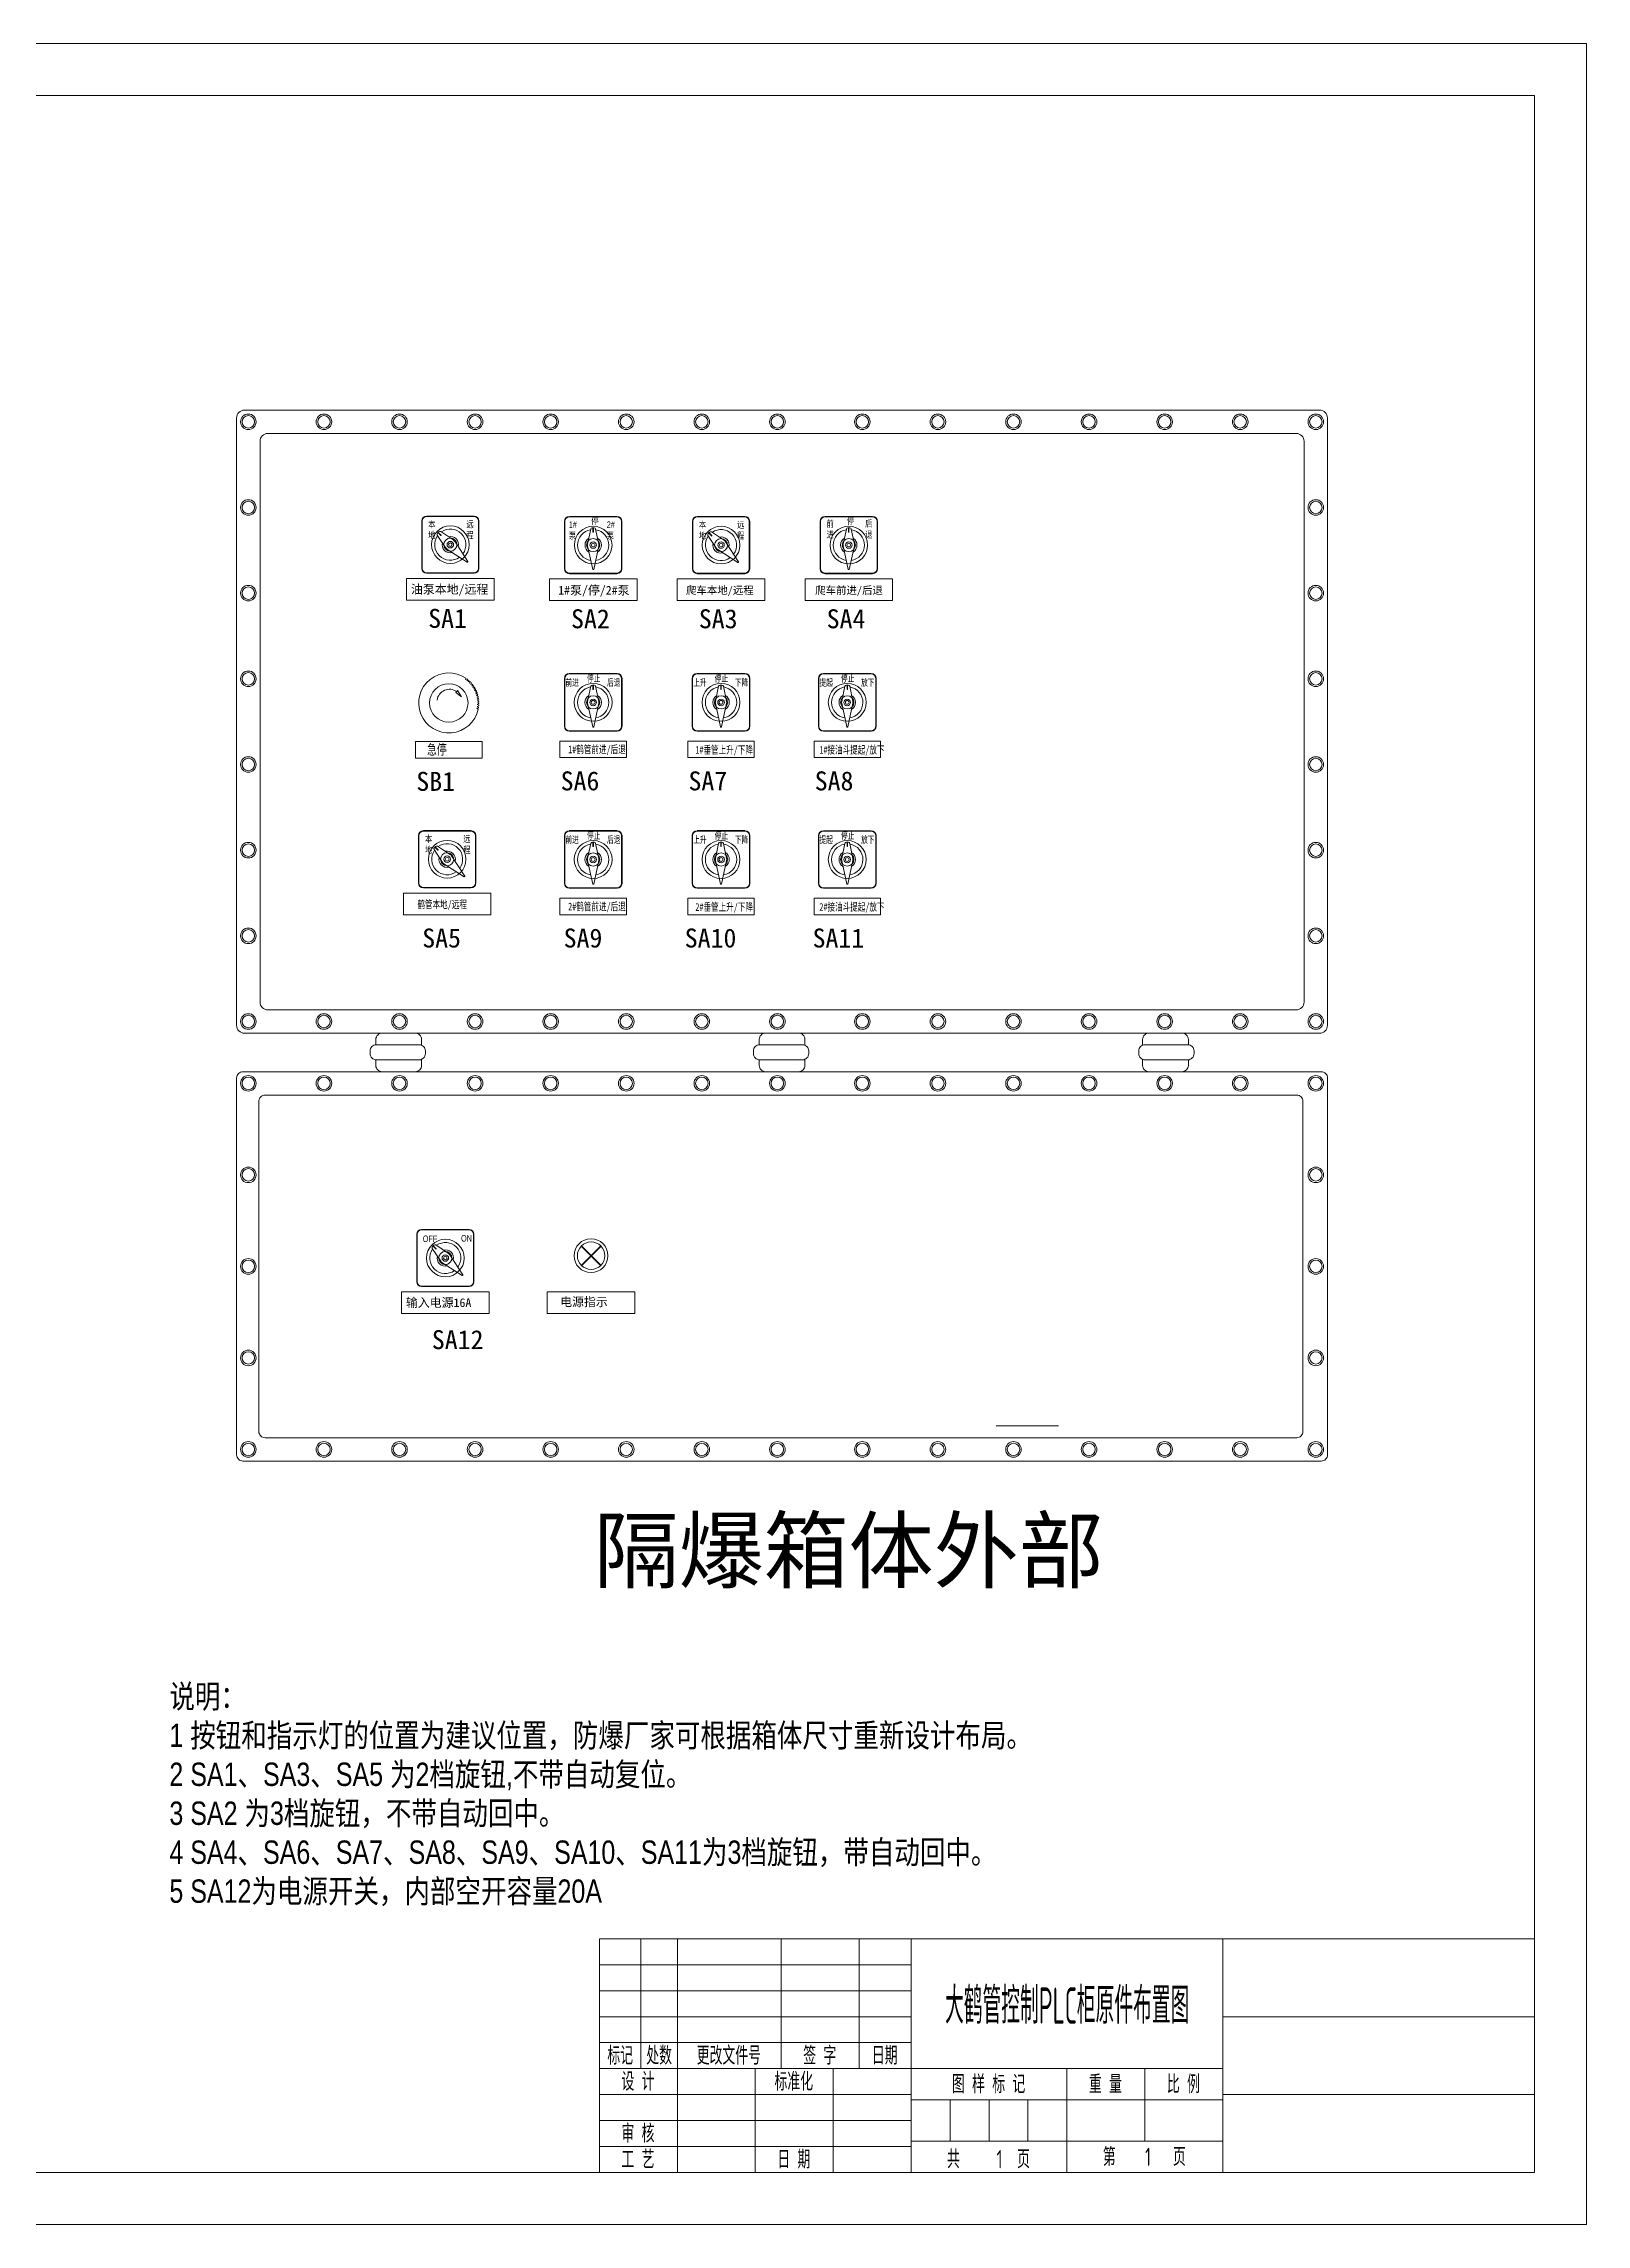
# Model space of a CAD drawing. Header units: millimetres. Extents: x 32626 to 72822, y 60047 to 123188.
# Drawn here: x 40677 to 43053, y 60047 to 63407 of the extents above; entities that cross this region are included whole.
import ezdxf
from ezdxf.enums import TextEntityAlignment as Align

# ---------------------------------------------------------------- set-up
doc = ezdxf.new("R2010")
doc.units = ezdxf.units.MM
doc.header["$LTSCALE"] = 10
doc.layers.get('0').update_dxf_attribs({"lineweight": 18})
for name, color, linetype, lineweight in [('1轮廓实线层', 7, 'Continuous', 18), ('2细线层', 4, 'Continuous', 18), ('6文字层', 3, 'Continuous', 18), ('图框层', 7, 'Continuous', 18), ('尺寸线层', 3, 'Continuous', 18)]:
    doc.layers.add(name, color=color, linetype=linetype, lineweight=lineweight)
doc.styles.add('FS', font='')
doc.styles.add('PC_TEXTSTYLE', font='SIMYOU.TTF', dxfattribs={"width": 0.8})
doc.styles.get("Standard").update_dxf_attribs({"font": 'isocp.shx', "width": 0.707, "bigfont": 'hztxt.shx'})
doc.styles.add('宋体', font='')
doc.styles.add('长仿宋', font='', dxfattribs={"width": 0.7})
doc.styles.get('FS').set_extended_font_data('宋体')
doc.styles.get('宋体').set_extended_font_data('宋体')
doc.styles.get('长仿宋').set_extended_font_data('宋体')

# ---------------------------------------------------------------- blocks, each defined once
blk = doc.blocks.new('本地远程')
for p, q in [((-35, 29), (-35, -29)), ((-34.5, -29), (-34.5, 29)), ((29, 35), (-29, 35)), ((-29, 34.5), (29, 34.5)), ((34.5, 29), (34.5, -29)), ((35, -29), (35, 29)), ((-5.5, -4.1), (-16, 11.8)), ((-14.1, 15.6), (-15.6, 14.1)), ((-15, 14.7), (-11.5, 11.1)), ((-14.7, 15), (-11.1, 11.5)), ((-11.8, 16), (4.1, 5.5)), ((21.5, -20.7), (5.5, 4.1)), ((-4.1, -5.5), (20.7, -21.5)), ((20.9, -21.5), (21.5, -20.9)), ((29, -34.5), (-29, -34.5)), ((-29, -35), (29, -35))]:
    blk.add_line(p, q)
for radius in [23, 8, 4, 2.25]:
    blk.add_circle((0, 0), radius)
for centre, radius, start, end in [((-29, 29), 6, 90, 180), ((-29, 29), 5.5, 90, 180), ((29, 29), 6, 0, 90), ((29, 29), 5.5, 360, 90), ((0, 0), 19, 144.8684, 305.9981), ((-14.2, 12.7), 2, 135, 206.5651), ((-12.7, 14.2), 2, 63.4349, 135), ((-11.3, 11.3), 0.25, 225, 45), ((0, 0), 19, 324.0019, 125.1316), ((0, 0), 10, 166.6435, 283.8145), ((0, 0), 10, 346.1855, 103.3565), ((1.3, 1.3), 5, 32.9777, 56.6397), ((-1.3, -1.3), 5, 213.3603, 237.0223), ((20.8, -21.3), 0.2, 237.1169, 315), ((21.3, -20.8), 0.2, 315, 32.8831), ((-29, -29), 6, 180, 270), ((-29, -29), 5.5, 180, 270), ((29, -29), 5.5, 270, 360), ((29, -29), 6, 270, 360)]:
    blk.add_arc(centre, radius, start, end)
at = {"char_height": 8, "attachment_point": 1, "style": 'PC_TEXTSTYLE'}
for s, insert, width in [('本地', (-27.1, 28.9), 14.149), ('远程', (19.6, 28.9), 15.64)]:
    blk.add_mtext(s, dxfattribs=dict(at, insert=insert, width=width))
blk = doc.blocks.new('液压泵旋钮')
for p, q in [((-35, 29), (-35, -29)), ((-34.5, -29), (-34.5, 29)), ((29, 35), (-29, 35)), ((-29, 34.5), (29, 34.5)), ((34.5, 29), (34.5, -29)), ((35, -29), (35, 29)), ((-6.8, 1), (-3, 19.6)), ((1.1, 21), (-1.1, 21)), ((-0.3, 21), (-0.3, 15.9)), ((0.2, 21), (0.2, 15.9)), ((3, 19.6), (6.8, 1)), ((-6.8, -1), (-0.6, -29.8)), ((0.6, -29.8), (6.8, -1)), ((29, -34.5), (-29, -34.5)), ((-29, -35), (29, -35)), ((-0.4, -30), (0.4, -30))]:
    blk.add_line(p, q)
for radius in [23, 8, 4, 2.25]:
    blk.add_circle((0, 0), radius)
for centre, radius, start, end in [((-29, 29), 6, 90, 180), ((-29, 29), 5.5, 90, 180), ((29, 29), 6, 0, 90), ((29, 29), 5.5, 360, 90), ((0, 0), 19, 99.8684, 260.9981), ((0, 0), 10, 121.6435, 238.8145), ((-1.9, 0), 5, 168.3603, 192.0223), ((-1.1, 19), 2, 90, 161.5651), ((0, 15.9), 0.25, 180, 0), ((1.1, 19), 2, 18.4349, 90), ((0, 0), 19, 279.0019, 80.1316), ((0, 0), 10, 301.1855, 58.3565), ((1.9, 0), 5, 347.9777, 11.6397), ((-29, -29), 6, 180, 270), ((-29, -29), 5.5, 180, 270), ((-0.4, -29.8), 0.2, 192.1169, 270), ((0.4, -29.8), 0.2, 270, 347.8831), ((29, -29), 5.5, 270, 360), ((29, -29), 6, 270, 360)]:
    blk.add_arc(centre, radius, start, end)
at = {"char_height": 8, "attachment_point": 1, "style": 'PC_TEXTSTYLE'}
for s, insert, width in [('1#泵', (-29.8, 28.9), 14.149), ('停', (-2.4, 33.6), 11), ('2#泵', (16.6, 28.9), 15.64)]:
    blk.add_mtext(s, dxfattribs=dict(at, insert=insert, width=width))
blk = doc.blocks.new('爬车旋钮')
for p, q in [((-35, 29), (-35, -29)), ((-34.5, -29), (-34.5, 29)), ((29, 35), (-29, 35)), ((-29, 34.5), (29, 34.5)), ((34.5, 29), (34.5, -29)), ((35, -29), (35, 29)), ((-6.8, 1), (-3, 19.6)), ((1.1, 21), (-1.1, 21)), ((-0.3, 21), (-0.3, 15.9)), ((0.2, 21), (0.2, 15.9)), ((3, 19.6), (6.8, 1)), ((-6.8, -1), (-0.6, -29.8)), ((0.6, -29.8), (6.8, -1)), ((29, -34.5), (-29, -34.5)), ((-29, -35), (29, -35)), ((-0.4, -30), (0.4, -30))]:
    blk.add_line(p, q)
for radius in [23, 8, 4, 2.25]:
    blk.add_circle((0, 0), radius)
for centre, radius, start, end in [((-29, 29), 6, 90, 180), ((-29, 29), 5.5, 90, 180), ((29, 29), 6, 0, 90), ((29, 29), 5.5, 360, 90), ((0, 0), 19, 99.8684, 260.9981), ((0, 0), 10, 121.6435, 238.8145), ((-1.9, 0), 5, 168.3603, 192.0223), ((-1.1, 19), 2, 90, 161.5651), ((0, 15.9), 0.25, 180, 0), ((1.1, 19), 2, 18.4349, 90), ((0, 0), 19, 279.0019, 80.1316), ((0, 0), 10, 301.1855, 58.3565), ((1.9, 0), 5, 347.9777, 11.6397), ((-29, -29), 6, 180, 270), ((-29, -29), 5.5, 180, 270), ((-0.4, -29.8), 0.2, 192.1169, 270), ((0.4, -29.8), 0.2, 270, 347.8831), ((29, -29), 5.5, 270, 360), ((29, -29), 6, 270, 360)]:
    blk.add_arc(centre, radius, start, end)
at = {"char_height": 8, "width": 11, "attachment_point": 1, "style": 'PC_TEXTSTYLE'}
for s, insert in [('前进', (-27.3, 30.2)), ('停', (-2.4, 33.6)), ('后退', (19.8, 30.2))]:
    blk.add_mtext(s, dxfattribs=dict(at, insert=insert))
blk = doc.blocks.new('急停')
for p, q in [((9.5, 13.8), (9.3, 12.9)), ((9.3, 12.9), (10.2, 13.3)), ((10.4, 13.1), (10.2, 12.2)), ((4.2, 5.9), (3.7, 5.4)), ((3.7, 5.4), (7, 2.9)), ((4.6, 6.5), (4.2, 5.9)), ((7, 2.9), (4.6, 6.5)), ((10.2, 12.2), (11, 12.6)), ((11.2, 12.4), (10.9, 11.6)), ((10.9, 11.6), (11.8, 11.9)), ((12, 11.7), (11.7, 10.8)), ((11.7, 10.8), (12.6, 11.1)), ((12.8, 10.9), (12.4, 10)), ((12.4, 10), (13.3, 10.2)), ((13.5, 10), (13, 9.2)), ((13, 9.2), (14, 9.3)), ((14.1, 9.1), (13.6, 8.3)), ((13.6, 8.3), (14.6, 8.4)), ((14.7, 8.2), (14.2, 7.5)), ((14.2, 7.5), (15.1, 7.5)), ((15.2, 7.2), (14.6, 6.5)), ((14.6, 6.5), (15.6, 6.5)), ((15.7, 6.2), (15.1, 5.6)), ((15.1, 5.6), (16, 5.5)), ((16.1, 5.2), (15.4, 4.6)), ((15.4, 4.6), (16.3, 4.4)), ((16.4, 4.1), (15.7, 3.6)), ((15.7, 3.6), (16.6, 3.4)), ((16.7, 3.1), (16, 2.6)), ((16, 2.6), (16.8, 2.3)), ((16.9, 2), (16.1, 1.5)), ((16.1, 1.5), (17, 1.2)), ((17, 0.9), (16.2, 0.5)), ((16.2, 0.5), (17.1, 0.1)), ((16.9, -3.5), (16, -3.7)), ((16, -3.7), (16.7, -4.3)), ((17, -2.4), (16.1, -2.7)), ((16.1, -2.7), (16.9, -3.2)), ((17.1, -1.3), (16.2, -1.6)), ((16.2, -1.6), (17, -2.1)), ((17.1, -0.2), (16.3, -0.6)), ((16.3, -0.6), (17.1, -1))]:
    blk.add_line(p, q)
blk.add_circle((-0.4, -0.7), 11.2)
for centre, radius, start, end in [((-0.4, -0.7), 17.5, 55.5124, 348.0594), ((-0.4, -0.7), 17.5, 51.9124, 52.8594), ((0, 0), 7.26, 55.0086, 172.0809), ((-0.4, -0.7), 17.5, 48.3124, 49.2594), ((-0.4, -0.7), 17.5, 44.7124, 45.6594), ((-0.4, -0.7), 17.5, 41.1124, 42.0594), ((-0.4, -0.7), 17.5, 37.5124, 38.4594), ((-0.4, -0.7), 17.5, 33.9124, 34.8594), ((-0.4, -0.7), 17.5, 30.3124, 31.2594), ((-0.4, -0.7), 17.5, 26.7124, 27.6594), ((-0.4, -0.7), 17.5, 23.1124, 24.0594), ((-0.4, -0.7), 17.5, 19.5124, 20.4594), ((-0.4, -0.7), 17.5, 15.9124, 16.8594), ((-0.4, -0.7), 17.5, 12.3124, 13.2594), ((-0.4, -0.7), 17.5, 8.7124, 9.6594), ((-0.4, -0.7), 17.5, 5.1124, 6.0594), ((-0.4, -0.7), 17.5, 1.5124, 2.4594), ((-0.4, -0.7), 17.5, 350.7124, 351.6594), ((-0.4, -0.7), 17.5, 354.3124, 355.2594), ((-0.4, -0.7), 17.5, 357.9124, 358.8594)]:
    blk.add_arc(centre, radius, start, end)

msp = doc.modelspace()

# ---------------------------------------------------------------- linework, layer by layer
for p, q in [((41478.6, 62428.8), (41478.6, 62355.2)), ((41479.2, 62355.2), (41479.2, 62428.8)), ((41559.8, 62436.4), (41486.2, 62436.4)), ((41486.2, 62435.8), (41559.8, 62435.8)), ((41566.8, 62428.8), (41566.8, 62355.2)), ((41567.4, 62355.2), (41567.4, 62428.8)), ((41675.4, 62428.8), (41675.4, 62355.2)), ((41676.1, 62355.2), (41676.1, 62428.8)), ((41756.7, 62436.4), (41683.1, 62436.4)), ((41683.1, 62435.8), (41756.7, 62435.8)), ((41763.6, 62428.8), (41763.6, 62355.2)), ((41764.3, 62355.2), (41764.3, 62428.8)), ((41951.1, 62436.4), (41877.5, 62436.4)), ((41877.5, 62435.8), (41951.1, 62435.8)), ((41514.4, 62393.3), (41519.3, 62416.9)), ((41524.4, 62418.6), (41521.7, 62418.6)), ((41522.7, 62418.6), (41522.7, 62412.2)), ((41523.3, 62418.6), (41523.3, 62412.2)), ((41526.8, 62416.9), (41531.6, 62393.3)), ((41711.2, 62393.3), (41716.1, 62416.9)), ((41721.2, 62418.6), (41718.5, 62418.6)), ((41719.5, 62418.6), (41719.5, 62412.2)), ((41720.2, 62418.6), (41720.2, 62412.2)), ((41723.6, 62416.9), (41728.5, 62393.3)), ((41869.9, 62428.8), (41869.9, 62355.2)), ((41870.5, 62355.2), (41870.5, 62428.8)), ((41905.7, 62393.3), (41910.6, 62416.9)), ((41915.7, 62418.6), (41913, 62418.6)), ((41914, 62418.6), (41914, 62412.2)), ((41914.6, 62418.6), (41914.6, 62412.2)), ((41918.1, 62416.9), (41922.9, 62393.3)), ((41958.1, 62428.8), (41958.1, 62355.2)), ((41958.7, 62355.2), (41958.7, 62428.8)), ((41514.4, 62390.7), (41522.3, 62354.2)), ((41523.8, 62354.2), (41531.6, 62390.7)), ((41711.2, 62390.7), (41719.1, 62354.2)), ((41720.6, 62354.2), (41728.5, 62390.7)), ((41905.7, 62390.7), (41913.5, 62354.1)), ((41915.1, 62354.1), (41922.9, 62390.7)), ((41559.8, 62348.2), (41486.2, 62348.2)), ((41486.2, 62347.6), (41559.8, 62347.6)), ((41522.5, 62354), (41523.5, 62354)), ((41756.7, 62348.2), (41683.1, 62348.2)), ((41683.1, 62347.6), (41756.7, 62347.6)), ((41719.3, 62354), (41720.4, 62354)), ((41951.1, 62348.2), (41877.5, 62348.2)), ((41877.5, 62347.6), (41951.1, 62347.6)), ((41913.8, 62353.9), (41914.8, 62353.9)), ((41559.8, 62194.4), (41486.2, 62194.4)), ((41486.2, 62193.7), (41559.8, 62193.7)), ((41756.7, 62194.4), (41683.1, 62194.4)), ((41683.1, 62193.7), (41756.7, 62193.7)), ((41951.1, 62194.3), (41877.5, 62194.3)), ((41877.5, 62193.7), (41951.1, 62193.7)), ((41478.6, 62186.7), (41478.6, 62113.1)), ((41479.2, 62113.1), (41479.2, 62186.7)), ((41514.4, 62151.2), (41519.3, 62174.8)), ((41524.4, 62176.6), (41521.7, 62176.6)), ((41522.7, 62176.6), (41522.7, 62170.2)), ((41523.3, 62176.6), (41523.3, 62170.2)), ((41526.8, 62174.8), (41531.6, 62151.2)), ((41566.8, 62186.7), (41566.8, 62113.1)), ((41567.4, 62113.1), (41567.4, 62186.7)), ((41675.4, 62186.7), (41675.4, 62113.1)), ((41676.1, 62113.1), (41676.1, 62186.7)), ((41711.2, 62151.2), (41716.1, 62174.8)), ((41721.2, 62176.6), (41718.5, 62176.6)), ((41719.5, 62176.6), (41719.5, 62170.2)), ((41720.2, 62176.6), (41720.2, 62170.2)), ((41723.6, 62174.8), (41728.5, 62151.2)), ((41763.6, 62186.7), (41763.6, 62113.1)), ((41764.3, 62113.1), (41764.3, 62186.7)), ((41869.9, 62186.7), (41869.9, 62113.1)), ((41870.5, 62113.1), (41870.5, 62186.7)), ((41905.7, 62151.2), (41910.6, 62174.8)), ((41915.7, 62176.6), (41913, 62176.6)), ((41914, 62176.6), (41914, 62170.2)), ((41914.6, 62176.6), (41914.6, 62170.2)), ((41918.1, 62174.8), (41922.9, 62151.2)), ((41958.1, 62186.7), (41958.1, 62113.1)), ((41958.7, 62113.1), (41958.7, 62186.7)), ((41514.4, 62148.6), (41522.3, 62112.1)), ((41523.8, 62112.1), (41531.6, 62148.6)), ((41711.2, 62148.6), (41719.1, 62112.1)), ((41720.6, 62112.1), (41728.5, 62148.6)), ((41905.7, 62148.6), (41913.5, 62112.1)), ((41915.1, 62112.1), (41922.9, 62148.6)), ((41559.8, 62106.2), (41486.2, 62106.2)), ((41486.2, 62105.5), (41559.8, 62105.5)), ((41522.5, 62111.9), (41523.5, 62111.9)), ((41756.7, 62106.2), (41683.1, 62106.2)), ((41683.1, 62105.5), (41756.7, 62105.5)), ((41719.3, 62111.9), (41720.4, 62111.9)), ((41951.1, 62106.1), (41877.5, 62106.1)), ((41877.5, 62105.5), (41951.1, 62105.5)), ((41913.8, 62111.9), (41914.8, 62111.9)), ((41251.2, 61572.4), (41251.2, 61499.4)), ((41251.8, 61499.4), (41251.8, 61572.4)), ((41331.8, 61580), (41258.7, 61580)), ((41258.7, 61579.4), (41331.8, 61579.4)), ((41277.5, 61555.6), (41275.6, 61553.7)), ((41280.4, 61556), (41300.4, 61542.9)), ((41338.7, 61572.4), (41338.7, 61499.4)), ((41339.4, 61499.4), (41339.4, 61572.4)), ((41288.3, 61530.8), (41275.1, 61550.8)), ((41276.3, 61554.4), (41280.8, 61549.9)), ((41276.8, 61554.8), (41281.3, 61550.3)), ((41290.1, 61528.9), (41321.3, 61508.8)), ((41322.4, 61509.9), (41302.2, 61541)), ((41331.8, 61492.4), (41258.7, 61492.4)), ((41258.7, 61491.8), (41331.8, 61491.8)), ((41321.6, 61508.8), (41322.3, 61509.6))]:
    msp.add_line(p, q)
at = {"lineweight": 40}
for p, q in [((41504.8, 61554.4), (41534.6, 61524.6)), ((41504.8, 61524.6), (41534.6, 61554.4))]:
    msp.add_line(p, q, dxfattribs=at)
for centre, radius in [((41523, 62392), 29.2), ((41523, 62392), 10.2), ((41523, 62392), 5.08), ((41719.9, 62392), 29.2), ((41719.9, 62392), 10.2), ((41719.9, 62392), 5.08), ((41914.3, 62392), 29.2), ((41914.3, 62392), 10.2), ((41914.3, 62392), 5.08), ((41523, 62392), 2.86), ((41719.9, 62392), 2.86), ((41914.3, 62392), 2.86), ((41523, 62149.9), 29.2), ((41523, 62149.9), 10.2), ((41719.9, 62149.9), 29.2), ((41719.9, 62149.9), 10.2), ((41914.3, 62149.9), 29.2), ((41914.3, 62149.9), 10.2), ((41523, 62149.9), 5.08), ((41523, 62149.9), 2.86), ((41719.9, 62149.9), 5.08), ((41719.9, 62149.9), 2.86), ((41914.3, 62149.9), 5.08), ((41914.3, 62149.9), 2.86), ((41295.3, 61535.9), 29), ((41295.3, 61535.9), 10.1), ((41295.3, 61535.9), 5.04), ((41295.3, 61535.9), 2.83)]:
    msp.add_circle(centre, radius)
for centre, radius, start, end in [((41486.2, 62428.8), 7.61, 90, 180), ((41486.2, 62428.8), 6.98, 90, 180), ((41559.8, 62428.8), 7.61, 0, 90), ((41559.8, 62428.8), 6.98, 0, 90), ((41683.1, 62428.8), 7.61, 90, 180), ((41683.1, 62428.8), 6.98, 90, 180), ((41756.7, 62428.8), 7.61, 0, 90), ((41756.7, 62428.8), 6.98, 0, 90), ((41877.5, 62428.8), 7.61, 90, 180), ((41877.5, 62428.8), 6.98, 90, 180), ((41951.1, 62428.8), 7.61, 0, 90), ((41951.1, 62428.8), 6.98, 0, 90), ((41523, 62392), 24.1, 99.8684, 260.9981), ((41523, 62392), 12.7, 121.6435, 238.8145), ((41521.7, 62416.1), 2.54, 90, 161.5651), ((41523, 62412.2), 0.317, 180, 360), ((41524.4, 62416.1), 2.54, 18.4349, 90), ((41523, 62392), 24.1, 279.0019, 80.1316), ((41523, 62392), 12.7, 301.1855, 58.3565), ((41719.9, 62392), 24.1, 99.8684, 260.9981), ((41719.9, 62392), 12.7, 121.6435, 238.8145), ((41718.5, 62416.1), 2.54, 90, 161.5651), ((41719.9, 62412.2), 0.317, 180, 0), ((41721.2, 62416.1), 2.54, 18.4349, 90), ((41719.9, 62392), 24.1, 279.0019, 80.1316), ((41719.9, 62392), 12.7, 301.1855, 58.3565), ((41914.3, 62392), 24.1, 99.8684, 260.9981), ((41914.3, 62392), 12.7, 121.6435, 238.8145), ((41913, 62416.1), 2.54, 90, 161.5651), ((41914.3, 62412.2), 0.317, 180, 360), ((41915.7, 62416.1), 2.54, 18.4349, 90), ((41914.3, 62392), 24.1, 279.0019, 80.1316), ((41914.3, 62392), 12.7, 301.1855, 58.3565), ((41520.6, 62392), 6.35, 168.3603, 192.0223), ((41525.4, 62392), 6.35, 347.9777, 11.6397), ((41717.5, 62392), 6.35, 168.3603, 192.0223), ((41722.3, 62392), 6.35, 347.9777, 11.6397), ((41911.9, 62392), 6.35, 168.3603, 192.0223), ((41916.7, 62392), 6.35, 347.9777, 11.6397), ((41486.2, 62355.2), 7.61, 180, 270), ((41486.2, 62355.2), 6.98, 180, 270), ((41522.5, 62354.2), 0.254, 192.1169, 270), ((41523.5, 62354.2), 0.254, 270, 347.8831), ((41559.8, 62355.2), 6.98, 270, 0), ((41559.8, 62355.2), 7.61, 270, 0), ((41683.1, 62355.2), 7.61, 180, 270), ((41683.1, 62355.2), 6.98, 180, 270), ((41719.3, 62354.2), 0.254, 192.1169, 270), ((41720.4, 62354.2), 0.254, 270, 347.8831), ((41756.7, 62355.2), 6.98, 270, 0), ((41756.7, 62355.2), 7.61, 270, 0), ((41877.5, 62355.2), 7.61, 180, 270), ((41877.5, 62355.2), 6.98, 180, 270), ((41913.8, 62354.2), 0.254, 192.1169, 270), ((41914.8, 62354.2), 0.254, 270, 347.8831), ((41951.1, 62355.2), 6.98, 270, 0), ((41951.1, 62355.2), 7.61, 270, 0), ((41486.2, 62186.7), 7.61, 90, 180), ((41486.2, 62186.7), 6.98, 90, 180), ((41559.8, 62186.7), 7.61, 0, 90), ((41559.8, 62186.7), 6.98, 0, 90), ((41683.1, 62186.7), 7.61, 90, 180), ((41683.1, 62186.7), 6.98, 90, 180), ((41756.7, 62186.7), 7.61, 0, 90), ((41756.7, 62186.7), 6.98, 0, 90), ((41877.5, 62186.7), 7.61, 90, 180), ((41877.5, 62186.7), 6.98, 90, 180), ((41951.1, 62186.7), 7.61, 0, 90), ((41951.1, 62186.7), 6.98, 0, 90), ((41523, 62149.9), 24.1, 99.8684, 260.9981), ((41523, 62149.9), 12.7, 121.6435, 238.8145), ((41521.7, 62174), 2.54, 90, 161.5651), ((41523, 62170.2), 0.317, 180, 360), ((41524.4, 62174), 2.54, 18.4349, 90), ((41523, 62149.9), 24.1, 279.0019, 80.1316), ((41523, 62149.9), 12.7, 301.1855, 58.3565), ((41719.9, 62149.9), 24.1, 99.8684, 260.9981), ((41719.9, 62149.9), 12.7, 121.6435, 238.8145), ((41718.5, 62174), 2.54, 90, 161.5651), ((41719.9, 62170.2), 0.317, 180, 0), ((41721.2, 62174), 2.54, 18.4349, 90), ((41719.9, 62149.9), 24.1, 279.0019, 80.1316), ((41719.9, 62149.9), 12.7, 301.1855, 58.3565), ((41914.3, 62149.9), 24.1, 99.8684, 260.9981), ((41914.3, 62149.9), 12.7, 121.6435, 238.8145), ((41913, 62174), 2.54, 90, 161.5651), ((41914.3, 62170.2), 0.317, 180, 360), ((41915.7, 62174), 2.54, 18.4349, 90), ((41914.3, 62149.9), 24.1, 279.0019, 80.1316), ((41914.3, 62149.9), 12.7, 301.1855, 58.3565), ((41520.6, 62150), 6.35, 168.3603, 192.0223), ((41525.4, 62150), 6.35, 347.9777, 11.6397), ((41717.5, 62150), 6.35, 168.3603, 192.0223), ((41722.3, 62150), 6.35, 347.9777, 11.6397), ((41911.9, 62149.9), 6.35, 168.3603, 192.0223), ((41916.7, 62149.9), 6.35, 347.9777, 11.6397), ((41486.2, 62113.1), 7.61, 180, 270), ((41486.2, 62113.1), 6.98, 180, 270), ((41522.5, 62112.1), 0.254, 192.1169, 270), ((41523.5, 62112.1), 0.254, 270, 347.8831), ((41559.8, 62113.1), 6.98, 270, 0), ((41559.8, 62113.1), 7.61, 270, 0), ((41683.1, 62113.1), 7.61, 180, 270), ((41683.1, 62113.1), 6.98, 180, 270), ((41719.3, 62112.1), 0.254, 192.1169, 270), ((41720.4, 62112.1), 0.254, 270, 347.8831), ((41756.7, 62113.1), 6.98, 270, 0), ((41756.7, 62113.1), 7.61, 270, 0), ((41877.5, 62113.1), 7.61, 180, 270), ((41877.5, 62113.1), 6.98, 180, 270), ((41913.8, 62112.1), 0.254, 192.1169, 270), ((41914.8, 62112.1), 0.254, 270, 347.8831), ((41951.1, 62113.1), 6.98, 270, 0), ((41951.1, 62113.1), 7.61, 270, 0), ((41258.7, 61572.4), 7.56, 90, 180), ((41258.7, 61572.4), 6.93, 90, 180), ((41279.3, 61553.8), 2.52, 63.4349, 135), ((41295.3, 61535.9), 23.9, 324.0019, 125.1316), ((41331.8, 61572.4), 7.56, 0, 90), ((41331.8, 61572.4), 6.93, 0, 90), ((41295.3, 61535.9), 23.9, 144.8684, 305.9981), ((41277.4, 61551.9), 2.52, 135, 206.5651), ((41281.1, 61550.1), 0.315, 225, 45), ((41295.3, 61535.9), 12.6, 166.6435, 283.8145), ((41293.6, 61534.2), 6.3, 213.3603, 237.0223), ((41295.3, 61535.9), 12.6, 346.1855, 103.3565), ((41296.9, 61537.6), 6.3, 32.9777, 56.6397), ((41258.7, 61499.4), 7.56, 180, 270), ((41258.7, 61499.4), 6.93, 180, 270), ((41321.4, 61509), 0.252, 237.1169, 315), ((41322.2, 61509.7), 0.252, 315, 32.8831), ((41331.8, 61499.4), 6.93, 270, 360), ((41331.8, 61499.4), 7.56, 270, 0)]:
    msp.add_arc(centre, radius, start, end)
at = {"layer": '1轮廓实线层'}
for p, q in [((40985.9, 62842.3), (42641.9, 62842.3)), ((41021.9, 62806.3), (42605.9, 62806.3)), ((41021.9, 61918.3), (42605.9, 61918.3)), ((41949.4, 61823), (42644.3, 61823)), ((41017.7, 61787), (42606.5, 61787)), ((41017.7, 61259), (42606.5, 61259)), ((42143.8, 61277.1), (42239.8, 61277.1)), ((40983.5, 61223), (42644.3, 61223)), ((42972.6, 60487), (41532.6, 60487)), ((41532.6, 60127), (41532.6, 60487)), ((41532.6, 60127), (42972.6, 60127))]:
    msp.add_line(p, q, dxfattribs=at)
for points in [[(42641.9, 61882.3), (40985.9, 61882.3, -0.414214), (40973.9, 61894.3), (40973.9, 62830.3, -0.414214), (40985.9, 62842.3)], [(42641.9, 62842.3, -0.414214), (42653.9, 62830.3), (42653.9, 61894.3, -0.414214), (42641.9, 61882.3)], [(41021.9, 61918.3, -0.414214), (41009.9, 61930.3), (41009.9, 62794.3, -0.414214), (41021.9, 62806.3)], [(42605.9, 62806.3, -0.414214), (42617.9, 62794.3), (42617.9, 61930.3, -0.414214), (42605.9, 61918.3)], [(41188.3, 61864.5), (41188.3, 61872.7, -0.414214), (41197.9, 61882.3), (41249.2, 61882.3, -0.414214), (41258.8, 61872.7), (41258.8, 61863.8)], [(41778.7, 61864.5), (41778.7, 61872.7, -0.414214), (41788.3, 61882.3), (41839.6, 61882.3, -0.414214), (41849.2, 61872.7), (41849.2, 61863.8)], [(42439.6, 61864.5), (42439.6, 61872.7, 0.414214), (42430, 61882.3), (42378.7, 61882.3, 0.414214), (42369.1, 61872.7), (42369.1, 61863.8)], [(41258.8, 61842.1), (41258.8, 61832.6, -0.414214), (41249.2, 61823), (41197.9, 61823, -0.414214), (41188.3, 61832.6), (41188.3, 61841.3)], [(41849.2, 61842.1), (41849.2, 61832.6, -0.414214), (41839.6, 61823), (41788.3, 61823, -0.414214), (41778.7, 61832.6), (41778.7, 61841.3)], [(42369.1, 61842.1), (42369.1, 61832.6, 0.414214), (42378.7, 61823), (42430, 61823, 0.414214), (42439.6, 61832.6), (42439.6, 61841.3)], [(40983.5, 61223, -0.414214), (40973.9, 61232.6), (40973.9, 61813.4, -0.414214), (40983.5, 61823), (41949.4, 61823)], [(42644.3, 61823, -0.414214), (42653.9, 61813.4), (42653.9, 61232.6, -0.414214), (42644.3, 61223)], [(41017.7, 61259, -0.414214), (41008.1, 61268.6), (41008.1, 61777.4, -0.414214), (41017.7, 61787)], [(42606.5, 61787, -0.414214), (42616.1, 61777.4), (42616.1, 61268.6, -0.414214), (42606.5, 61259)]]:
    msp.add_lwpolyline(points, format="xyb", dxfattribs=at)
for points in [[(41235.6, 62582.9), (41370.5, 62582.9), (41370.5, 62549.5), (41235.6, 62549.5)], [(41455.6, 62582.3), (41590.5, 62582.3), (41590.5, 62548.9), (41455.6, 62548.9)], [(41652.4, 62582.3), (41787.3, 62582.3), (41787.3, 62548.9), (41652.4, 62548.9)], [(41849.3, 62582.3), (41984.1, 62582.3), (41984.1, 62548.9), (41849.3, 62548.9)], [(41249.4, 62331.7), (41351.9, 62331.7), (41351.9, 62306.2), (41249.4, 62306.2)], [(41471.8, 62332.4), (41574.3, 62332.4), (41574.3, 62306.9), (41471.8, 62306.9)], [(41668.6, 62332.4), (41771.1, 62332.4), (41771.1, 62306.9), (41668.6, 62306.9)], [(41863.1, 62332.4), (41965.6, 62332.4), (41965.6, 62306.9), (41863.1, 62306.9)], [(41230.7, 62098.2), (41365.5, 62098.2), (41365.5, 62064.9), (41230.7, 62064.9)], [(41471.8, 62090.3), (41574.3, 62090.3), (41574.3, 62064.9), (41471.8, 62064.9)], [(41668.6, 62090.3), (41771.1, 62090.3), (41771.1, 62064.9), (41668.6, 62064.9)], [(41863.1, 62090.3), (41965.6, 62090.3), (41965.6, 62064.9), (41863.1, 62064.9)], [(41227.8, 61483.8), (41362.7, 61483.8), (41362.7, 61450.4), (41227.8, 61450.4)], [(41452.3, 61483.8), (41587.1, 61483.8), (41587.1, 61450.4), (41452.3, 61450.4)]]:
    msp.add_lwpolyline(points, close=True, dxfattribs=at)
for points in [[(41179.4, 61854.9, -0.414214), (41189, 61864.5), (41255, 61864.5, -0.414214), (41264.6, 61854.9), (41264.6, 61850.9, -0.414214), (41255, 61841.3), (41189, 61841.3, -0.414214), (41179.4, 61850.9)], [(41769.8, 61854.9, -0.414214), (41779.4, 61864.5), (41845.4, 61864.5, -0.414214), (41855, 61854.9), (41855, 61850.9, -0.414214), (41845.4, 61841.3), (41779.4, 61841.3, -0.414214), (41769.8, 61850.9)], [(42448.4, 61854.9, 0.414214), (42438.8, 61864.5), (42372.8, 61864.5, 0.414214), (42363.2, 61854.9), (42363.2, 61850.9, 0.414214), (42372.8, 61841.3), (42438.8, 61841.3, 0.414214), (42448.4, 61850.9)]]:
    msp.add_lwpolyline(points, format="xyb", close=True, dxfattribs=at)
for centre, radius in [((40991.9, 62824.3), 12), ((40991.9, 62824.3), 9.6), ((41108.3, 62824.3), 12), ((41108.3, 62824.3), 9.6), ((41224.7, 62824.3), 12), ((41224.7, 62824.3), 9.6), ((41341.1, 62824.3), 12), ((41341.1, 62824.3), 9.6), ((41457.5, 62824.3), 12), ((41457.5, 62824.3), 9.6), ((41573.9, 62824.3), 12), ((41573.9, 62824.3), 9.6), ((41690.3, 62824.3), 12), ((41690.3, 62824.3), 9.6), ((41806.7, 62824.3), 12), ((41806.7, 62824.3), 9.6), ((41937.5, 62824.3), 12), ((41937.5, 62824.3), 9.6), ((42053.9, 62824.3), 12), ((42053.9, 62824.3), 9.6), ((42170.3, 62824.3), 12), ((42170.3, 62824.3), 9.6), ((42286.7, 62824.3), 12), ((42286.7, 62824.3), 9.6), ((42403.1, 62824.3), 12), ((42403.1, 62824.3), 9.6), ((42519.5, 62824.3), 12), ((42519.5, 62824.3), 9.6), ((42635.9, 62824.3), 12), ((42635.9, 62824.3), 9.6), ((40991.9, 62692.3), 12), ((40991.9, 62692.3), 9.6), ((42635.9, 62692.3), 12), ((42635.9, 62692.3), 9.6), ((40991.9, 62560.3), 12), ((40991.9, 62560.3), 9.6), ((42635.9, 62560.3), 12), ((42635.9, 62560.3), 9.6), ((40991.9, 62428.3), 12), ((40991.9, 62428.3), 9.6), ((42635.9, 62428.3), 12), ((42635.9, 62428.3), 9.6), ((40991.9, 62296.3), 12), ((40991.9, 62296.3), 9.6), ((42635.9, 62296.3), 12), ((42635.9, 62296.3), 9.6), ((40991.9, 62164.3), 12), ((40991.9, 62164.3), 9.6), ((42635.9, 62164.3), 12), ((42635.9, 62164.3), 9.6), ((40991.9, 62032.3), 12), ((40991.9, 62032.3), 9.6), ((42635.9, 62032.3), 12), ((42635.9, 62032.3), 9.6), ((40991.9, 61900.3), 12), ((40991.9, 61900.3), 9.6), ((41108.3, 61900.3), 12), ((41108.3, 61900.3), 9.6), ((41224.7, 61900.3), 12), ((41224.7, 61900.3), 9.6), ((41341.1, 61900.3), 12), ((41341.1, 61900.3), 9.6), ((41457.5, 61900.3), 12), ((41457.5, 61900.3), 9.6), ((41573.9, 61900.3), 12), ((41573.9, 61900.3), 9.6), ((41690.3, 61900.3), 12), ((41690.3, 61900.3), 9.6), ((41806.7, 61900.3), 12), ((41806.7, 61900.3), 9.6), ((41937.5, 61900.3), 12), ((41937.5, 61900.3), 9.6), ((42053.9, 61900.3), 12), ((42053.9, 61900.3), 9.6), ((42170.3, 61900.3), 12), ((42170.3, 61900.3), 9.6), ((42286.7, 61900.3), 12), ((42286.7, 61900.3), 9.6), ((42403.1, 61900.3), 12), ((42403.1, 61900.3), 9.6), ((42519.5, 61900.3), 12), ((42519.5, 61900.3), 9.6), ((42635.9, 61900.3), 12), ((42635.9, 61900.3), 9.6), ((40991.9, 61805), 12), ((40991.9, 61805), 9.6), ((41108.3, 61805), 12), ((41108.3, 61805), 9.6), ((41224.7, 61805), 12), ((41224.7, 61805), 9.6), ((41341.1, 61805), 12), ((41341.1, 61805), 9.6), ((41457.5, 61805), 12), ((41457.5, 61805), 9.6), ((41573.9, 61805), 12), ((41573.9, 61805), 9.6), ((41690.3, 61805), 12), ((41690.3, 61805), 9.6), ((41806.7, 61805), 12), ((41806.7, 61805), 9.6), ((41937.5, 61805), 12), ((41937.5, 61805), 9.6), ((42053.9, 61805), 12), ((42053.9, 61805), 9.6), ((42170.3, 61805), 12), ((42170.3, 61805), 9.6), ((42286.7, 61805), 12), ((42286.7, 61805), 9.6), ((42403.1, 61805), 12), ((42403.1, 61805), 9.6), ((42519.5, 61805), 12), ((42519.5, 61805), 9.6), ((42635.9, 61805), 12), ((42635.9, 61805), 9.6), ((40991.9, 61664), 12), ((40991.9, 61664), 9.6), ((42635.9, 61664), 12), ((42635.9, 61664), 9.6), ((41519.7, 61539.5), 26.1), ((41519.7, 61539.5), 21.1), ((40991.9, 61523), 12), ((40991.9, 61523), 9.6), ((42635.9, 61523), 12), ((42635.9, 61523), 9.6), ((40991.9, 61382), 12), ((40991.9, 61382), 9.6), ((42635.9, 61382), 12), ((42635.9, 61382), 9.6), ((40991.9, 61241), 12), ((41108.3, 61241), 12), ((41224.7, 61241), 12), ((41341.1, 61241), 12), ((41457.5, 61241), 12), ((41573.9, 61241), 12), ((41690.3, 61241), 12), ((41806.7, 61241), 12), ((41937.5, 61241), 12), ((42053.9, 61241), 12), ((42170.3, 61241), 12), ((42286.7, 61241), 12), ((42403.1, 61241), 12), ((42519.5, 61241), 12), ((42635.9, 61241), 12), ((40991.9, 61241), 9.6), ((41108.3, 61241), 9.6), ((41224.7, 61241), 9.6), ((41341.1, 61241), 9.6), ((41457.5, 61241), 9.6), ((41573.9, 61241), 9.6), ((41690.3, 61241), 9.6), ((41806.7, 61241), 9.6), ((41937.5, 61241), 9.6), ((42053.9, 61241), 9.6), ((42170.3, 61241), 9.6), ((42286.7, 61241), 9.6), ((42403.1, 61241), 9.6), ((42519.5, 61241), 9.6), ((42635.9, 61241), 9.6)]:
    msp.add_circle(centre, radius, dxfattribs=at)
at = {"layer": '2细线层'}
for p, q in [((43052.6, 63407), (38300.6, 63407)), ((43052.6, 63407), (43052.6, 60047)), ((41596.6, 60287), (41596.6, 60487)), ((41652.6, 60287), (41652.6, 60487)), ((41812.6, 60287), (41812.6, 60487)), ((41932.6, 60287), (41932.6, 60487)), ((42012.6, 60127), (42012.6, 60487)), ((42492.6, 60127), (42492.6, 60487)), ((41532.6, 60447), (42012.6, 60447)), ((41532.6, 60407), (42012.6, 60407)), ((41532.6, 60367), (42012.6, 60367)), ((42492.6, 60367), (42972.6, 60367)), ((41532.6, 60327), (42012.6, 60327)), ((41532.6, 60287), (42492.6, 60287)), ((41652.6, 60127), (41652.6, 60287)), ((41772.6, 60127), (41772.6, 60287)), ((41892.6, 60127), (41892.6, 60287)), ((42252.6, 60127), (42252.6, 60287)), ((42372.6, 60175), (42372.6, 60287)), ((41532.6, 60247), (42012.6, 60247)), ((42492.6, 60247), (42972.6, 60247)), ((42012.6, 60239), (42492.6, 60239)), ((42072.6, 60175), (42072.6, 60239)), ((42132.6, 60175), (42132.6, 60239)), ((42192.6, 60175), (42192.6, 60239)), ((41532.6, 60207), (42012.6, 60207)), ((41532.6, 60167), (42012.6, 60167)), ((42012.6, 60175), (42492.6, 60175)), ((43052.6, 60047), (38300.6, 60047))]:
    msp.add_line(p, q, dxfattribs=at)
at = {"layer": '图框层'}
for p, q in [((42972.6, 63327), (38500.6, 63327)), ((42972.6, 63327), (42972.6, 60127)), ((42972.6, 60127), (42972.6, 60487)), ((38500.6, 60127), (42972.6, 60127))]:
    msp.add_line(p, q, dxfattribs=at)

# ---------------------------------------------------------------- block references
at = {"lineweight": 25, "xscale": 2.643884892085043, "yscale": 2.643884892085043, "zscale": 2.643884892085043}
msp.add_blockref('急停', (41301.7, 62393), dxfattribs=at)
at = {"layer": '1轮廓实线层'}
for name, p, xscale, yscale, zscale in [('本地远程', (41303, 62635), 1.259999999999126, 1.259999999999126, 1.259999999999126), ('液压泵旋钮', (41523, 62634.4), 1.259999999999126, 1.259999999999126, 1.259999999999126), ('本地远程', (41719.9, 62634.4), 1.259999999999126, 1.259999999999126, 1.259999999999126), ('爬车旋钮', (41916.7, 62634.4), 1.259999999999126, 1.259999999999126, 1.259999999999126), ('本地远程', (41298.1, 62150.3), 1.259999999999127, 1.259999999999127, 1.259999999999127)]:
    msp.add_blockref(name, p, dxfattribs=dict(at, xscale=xscale, yscale=yscale, zscale=zscale))

# ---------------------------------------------------------------- texts
at = {"color": 3, "style": 'FS'}
for s, height, p in [('SA1', 29.23, (41268.9, 62506.8)), ('SA2', 29.23, (41488.9, 62506.2)), ('SA3', 29.23, (41685.7, 62506.2)), ('SA4', 29.23, (41882.6, 62506.2)), ('SB1', 29.23, (41250.6, 62255.7)), ('SA6', 29.23, (41472.9, 62256.4)), ('SA7', 29.23, (41669.8, 62256.4)), ('SA8', 29.23, (41864.2, 62256.4)), ('SA5', 29.23, (41259.7, 62014.3)), ('SA9', 29.23, (41477.5, 62014.3)), ('SA10', 29.23, (41664, 62014.3)), ('SA11', 29.23, (41860.9, 62014.3)), ('SA12', 29.23, (41274.5, 61395.5)), ('隔爆箱体外部', 96, (41523.7, 61037.4))]:
    msp.add_text(s, height=height, dxfattribs=at).set_placement(p)
at = {"style": 'PC_TEXTSTYLE', "width": 0.8}
for s, p in [('OFF', (41260.6, 61560.5)), ('ON', (41319.5, 61561.3))]:
    msp.add_text(s, height=10.08, dxfattribs=at).set_placement(p)
at = {"layer": '1轮廓实线层', "style": '宋体'}
for s, height, p in [('油泵本地/远程', 13.44, (41242.3, 62559.5)), ('1#泵/停/2#泵', 13.44, (41469.1, 62558.1)), ('爬车本地/远程', 11.76, (41666, 62558.8)), ('爬车前进/后退', 11.76, (41864.9, 62558.8)), ('输入电源16A', 13.44, (41234.6, 61460.4)), ('电源指示', 13.44, (41472.1, 61461.6))]:
    msp.add_text(s, height=height, dxfattribs=at).set_placement(p)
at = {"layer": '1轮廓实线层', "style": '长仿宋', "width": 0.7}
for s, height, p in [('前进', 10.58, (41480.1, 62417.3)), ('停止', 10.58, (41513.4, 62423.7)), ('后退', 10.58, (41544.2, 62417.3)), ('上升', 10.58, (41677, 62417.3)), ('停止', 10.58, (41710.2, 62423.7)), ('下降', 10.58, (41741.1, 62417.3)), ('提起', 10.58, (41871.4, 62417.3)), ('停止', 10.58, (41904.7, 62423.7)), ('放下', 10.58, (41935.5, 62417.3)), ('急停', 15.86, (41267.1, 62311.5)), ('1#鹤管前进/后退', 11.9, (41484.5, 62313.6)), ('1#垂管上升/下降', 11.9, (41680.4, 62312.9)), ('1#接油斗提起/放下', 11.9, (41871.4, 62312.9)), ('停止', 10.58, (41513.4, 62181.6)), ('停止', 10.58, (41710.2, 62181.6)), ('停止', 10.58, (41904.7, 62181.6)), ('前进', 10.58, (41480.1, 62175.2)), ('后退', 10.58, (41544.2, 62175.2)), ('上升', 10.58, (41677, 62175.2)), ('下降', 10.58, (41741.1, 62175.2)), ('提起', 10.58, (41871.4, 62175.2)), ('放下', 10.58, (41935.5, 62175.2)), ('鹤管本地/远程', 11.9, (41252.3, 62074.8)), ('2#鹤管前进/后退', 11.9, (41484.5, 62071.5)), ('2#垂管上升/下降', 11.9, (41680.4, 62070.8)), ('2#接油斗提起/放下', 11.9, (41871.4, 62070.9))]:
    msp.add_text(s, height=height, dxfattribs=at).set_placement(p)
at = {"layer": '6文字层', "width": 0.707}
for s, p in [('标记', (41564.6, 60307)), ('处数', (41624.6, 60307))]:
    msp.add_text(s, height=28, dxfattribs=at).set_placement(p, align=Align.MIDDLE_CENTER)
at = {"layer": '6文字层', "char_height": 28, "attachment_point": 5}
for s, insert, width in [(' 更改文件号 ', (41726.3, 60307), 167.559), (' 签 字 ', (41866.3, 60307), 97.566), (' 日期 ', (41966.3, 60307), 78.477), (' 设 计 ', (41586.3, 60267), 97.566), (' 标准化 ', (41826.3, 60267), 109.161), (' 图 样 标 记 ', (42126.3, 60263), 196.122), (' 重 量 ', (42306.3, 60263), 97.566), (' 比 例 ', (42426.3, 60263), 97.566), (' 审 核 ', (41586.3, 60187), 97.566), (' 工 艺 ', (41586.3, 60147), 97.566), (' 日 期 ', (41826.3, 60147), 97.566), ('共     1  页', (42131.8, 60147.4), 203.156), ('第    1   页', (42371.8, 60151), 202.909)]:
    msp.add_mtext(s, dxfattribs=dict(at, insert=insert, width=width))
at = {"layer": '6文字层', "width": 0.515562}
msp.add_attdef('大鹤管控制PLC柜原件布置图', (42064.9, 60356.1), '', height=56, dxfattribs=at)
at = {"layer": '尺寸线层', "insert": (40870.3, 60878.5), "char_height": 36, "width": 1714.785, "attachment_point": 1, "style": 'PC_TEXTSTYLE'}
msp.add_mtext('说明：\\P1 按钮和指示灯的位置为建议位置，防爆厂家可根据箱体尺寸重新设计布局。\\P2 SA1、SA3、SA5 为2档旋钮,不带自动复位。\\P3 SA2 为3档旋钮，不带自动回中。\\P4 SA4、SA6、SA7、SA8、SA9、SA10、SA11为3档旋钮，带自动回中。\\P5 SA12为电源开关，内部空开容量20A', dxfattribs=at)

doc.saveas('drawing.dxf')
